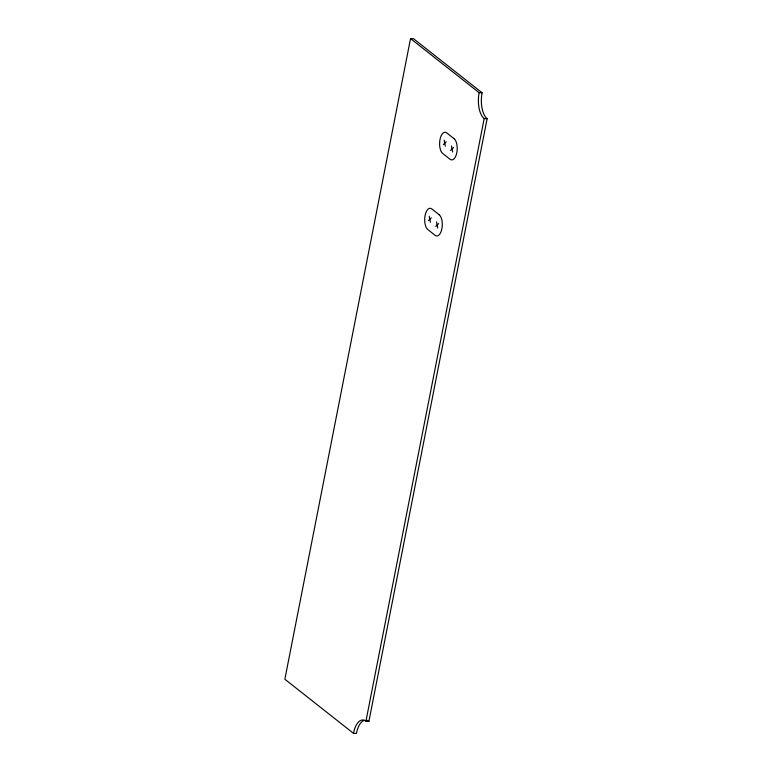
<?xml version="1.0" encoding="UTF-8"?>
<svg xmlns="http://www.w3.org/2000/svg" width="772" height="772" viewBox="0 0 772 772"><rect width="100%" height="100%" fill="white"/><g stroke="black" fill="none" stroke-linecap="round" stroke-linejoin="round"><path stroke-width="1.16" d="M353.441 733.303A20.236 9.505 -88.2 0 1 365.938 721.202L368.919 721.299L487.142 118.695A20.236 9.505 -88.2 0 1 482.104 92.775L413.522 38.697L410.54 38.6L284.858 679.225L353.441 733.303L356.423 733.4A20.236 9.505 -88.2 0 1 364.355 720.286M365.938 721.202L484.169 118.599A20.236 9.505 -88.2 0 1 479.132 92.679L410.54 38.6M443.282 144.634L446.226 141.778M450.587 150.395L453.531 147.539M428.363 220.667L431.307 217.82M435.669 226.428L438.612 223.581M479.132 92.679L482.104 92.775M484.169 118.599L487.142 118.695M451.466 145.908L452.653 152.016M444.161 140.147L445.347 146.255M436.547 221.95L437.734 228.058M429.242 216.189L430.429 222.297M367.134 720.324A20.236 9.505 -88.2 0 1 368.919 721.299M454.081 138.67L446.776 132.909A10.962 5.153 -88.2 0 0 440.001 139.462A10.962 5.153 -88.2 0 0 442.732 153.503L450.037 159.264A10.962 5.153 -88.2 0 0 456.812 152.711A10.962 5.153 -88.2 0 0 454.081 138.67M439.162 214.703L431.857 208.951A10.962 5.153 -88.2 0 0 425.082 215.504A10.962 5.153 -88.2 0 0 427.813 229.545L435.118 235.306A10.962 5.153 -88.2 0 0 441.893 228.753A10.962 5.153 -88.2 0 0 439.162 214.703"/></g></svg>
